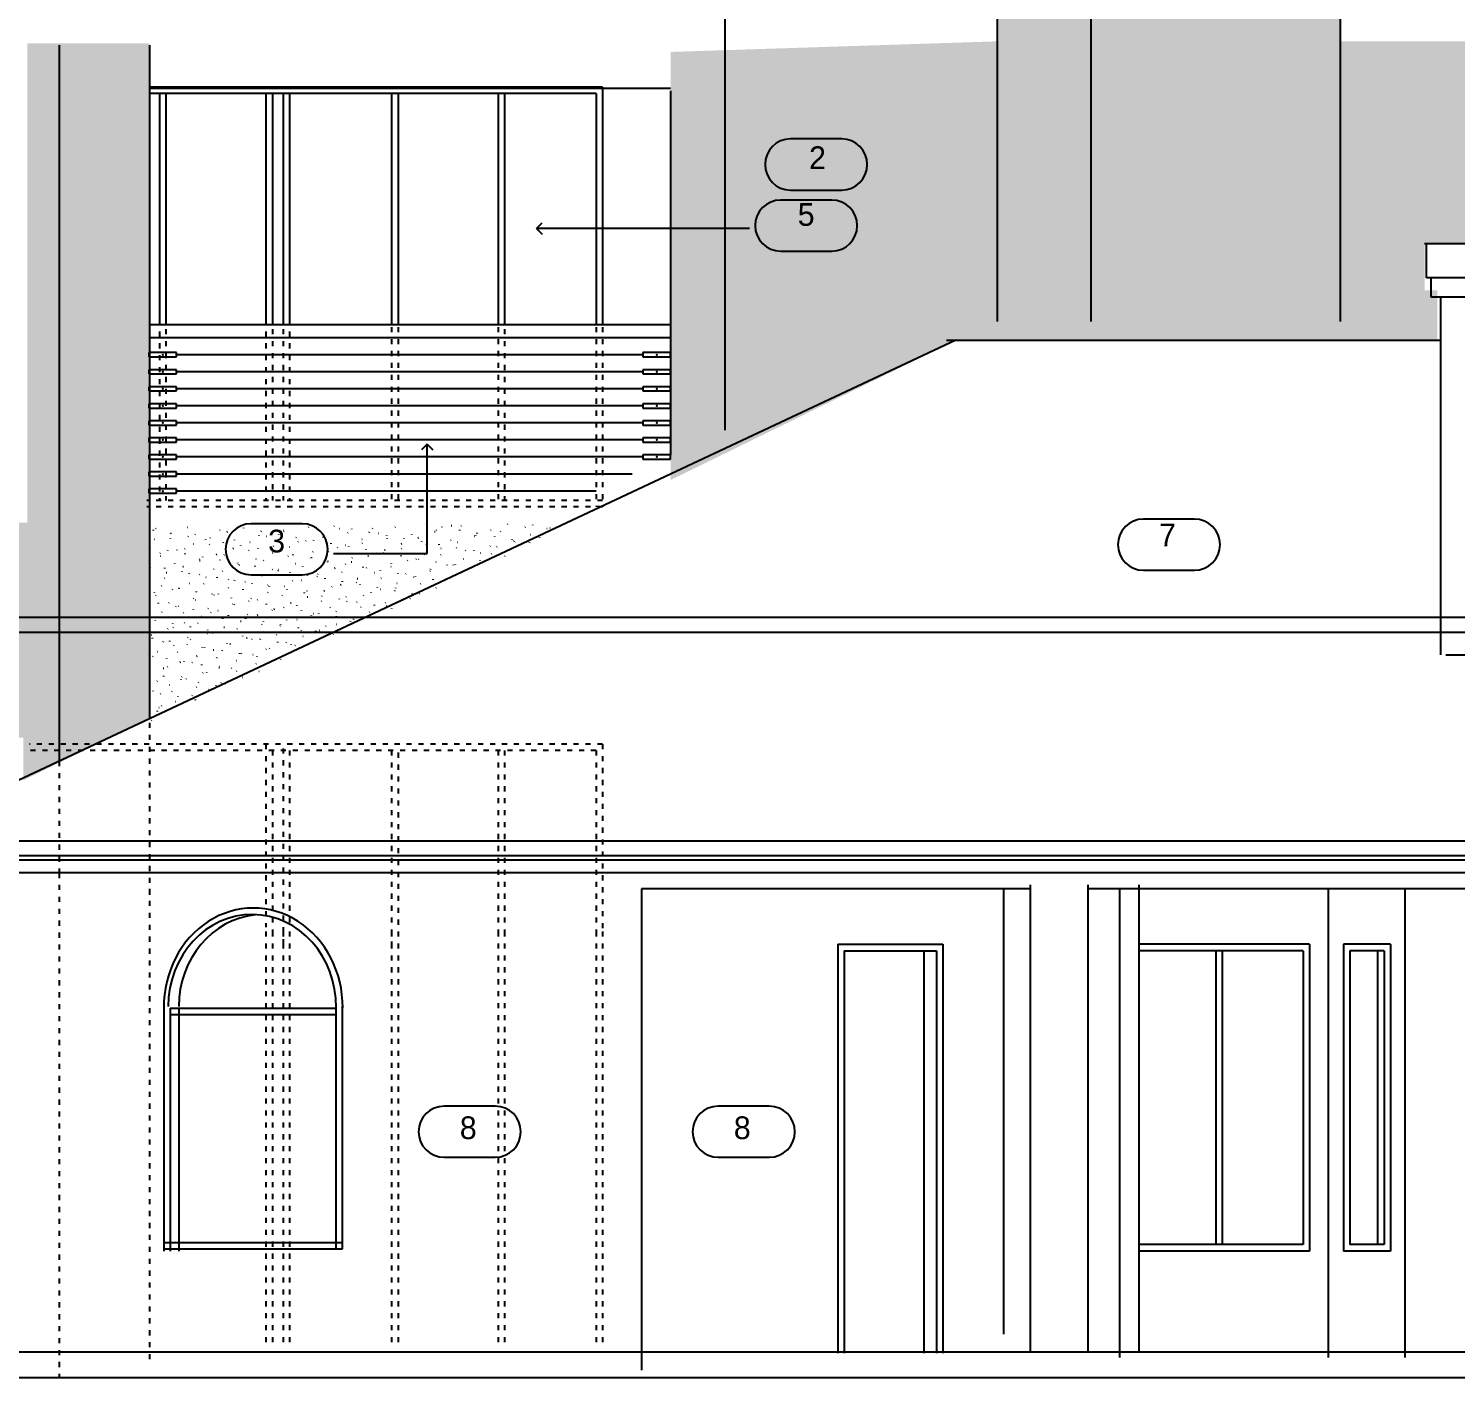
# Model space of a CAD drawing. Extents: x -92740 to -63661, y -15771 to -4391.
# Drawn here: x -90697 to -90195, y -10131 to -9656 of the extents above; entities that cross this region are included whole.
import ezdxf
from ezdxf.enums import TextEntityAlignment as Align

# ---------------------------------------------------------------- set-up
doc = ezdxf.new("R2010")
doc.units = 0
doc.header["$MEASUREMENT"] = 0
doc.linetypes.add('Dashed', pattern=[1, 0.3, -0.4, 0.3])
for name, color, linetype in [('B1NOTES', 2, 'Continuous'), ('ELEVATIONS', 7, 'Continuous'), ('STUCCO', 4, 'Continuous')]:
    doc.layers.add(name, color=color, linetype=linetype)
doc.styles.add('DCADTXTSTYLE1', font='AVG_TP')
pattern_1 = [(20, (0, 0), (-2.1376259, 5.8730789), [-6.09375015, 0.15625]), (55, (0, 0), (-5.11970028, 3.58485273), [-6.09375015, 0.15625]), (80, (0, 0), (-6.15504846, 1.0853011), [-6.09375015, 0.15625])]

msp = doc.modelspace()

# ---------------------------------------------------------------- hatches: boundary and pattern name
at = {"layer": 'STUCCO', "linetype": 'Continuous', "ltscale": 18}
h = msp.add_hatch(dxfattribs=at)
h.set_pattern_fill('cement', color=9, scale=1.5625, style=0, pattern_type=2)
h.set_pattern_definition(pattern_1)
h.paths.add_polyline_path([(-90471.25, -9664.25), (-90471.25, -9815), (-90370.75, -9765.78), (-90201.25, -9765.78), (-90201.25, -9748.25), (-90205.75, -9748.25), (-90205.75, -9745.25), (-90205.75, -9731.75), (-90103, -9731.75), (-90103, -9745.25), (-90105.25, -9745.25), (-90105.25, -9749), (-90108.25, -9749), (-90108.25, -9767), (-89980.75, -9767), (-89980.75, -9660.5), (-90235, -9660.5), (-90235, -9611.75), (-90235, -9596.75), (-90355.75, -9596.75), (-90355.75, -9660.5)], flags=0)
h = msp.add_hatch(dxfattribs=at)
h.set_pattern_fill('cement', color=9, scale=1.5625, style=0, pattern_type=2)
h.set_pattern_definition(pattern_1)
h.paths.add_polyline_path([(-90934.75, -9661.25), (-90934.75, -10121.75), (-90916, -10121.75), (-90916, -10066.25), (-90888.25, -10066.25), (-90888.25, -9905.75), (-90699.25, -9905.75), (-90699.25, -9920.75), (-90654.79, -9899.09), (-90654.79, -9661.25), (-90697.75, -9661.25), (-90697.75, -9830), (-90913.75, -9830), (-90913.75, -9656.75)], flags=0)
h = msp.add_hatch(dxfattribs=at)
h.set_pattern_fill('cement', color=9, scale=1.5625, style=0, pattern_type=2)
h.set_pattern_definition(pattern_1)
h.paths.add_polyline_path([(-90655, -9831.5), (-90655, -9900.5), (-90503.5, -9830)], flags=0)

# ---------------------------------------------------------------- linework, layer by layer
at = {"layer": 'B1NOTES', "color": 1, "linetype": 'Continuous', "ltscale": 18}
for p, q in [((-90411, -9694.89), (-90429, -9694.89)), ((-90402, -9703.89), (-90402, -9703.89)), ((-90429, -9712.89), (-90411, -9712.89)), ((-90414.5, -9716.39), (-90432.5, -9716.39)), ((-90405.5, -9725.39), (-90405.5, -9725.39)), ((-90432.5, -9734.39), (-90414.5, -9734.39)), ((-90286.75, -9828.75), (-90304.75, -9828.75)), ((-90601, -9830.39), (-90619, -9830.39)), ((-90592, -9839.39), (-90592, -9839.39)), ((-90277.75, -9837.75), (-90277.75, -9837.75)), ((-90619, -9848.39), (-90601, -9848.39)), ((-90304.75, -9846.75), (-90286.75, -9846.75)), ((-90533, -10035.5), (-90551, -10035.5)), ((-90436.5, -10035.5), (-90454.5, -10035.5)), ((-90524, -10044.5), (-90524, -10044.5)), ((-90427.5, -10044.5), (-90427.5, -10044.5)), ((-90551, -10053.5), (-90533, -10053.5)), ((-90454.5, -10053.5), (-90436.5, -10053.5))]:
    msp.add_line(p, q, dxfattribs=at)
for centre, start, end in [((-90429, -9703.89), 90, 180), ((-90411, -9703.89), 0, 90), ((-90429, -9703.89), 180, 270), ((-90411, -9703.89), 270, 360), ((-90432.5, -9725.39), 90, 180), ((-90414.5, -9725.39), 0, 90), ((-90432.5, -9725.39), 180, 270), ((-90414.5, -9725.39), 270, 360), ((-90304.75, -9837.75), 90, 180), ((-90286.75, -9837.75), 0, 90), ((-90619, -9839.39), 90, 180), ((-90601, -9839.39), 0, 90), ((-90619, -9839.39), 180, 270), ((-90601, -9839.39), 270, 360), ((-90304.75, -9837.75), 180, 270), ((-90286.75, -9837.75), 270, 360), ((-90551, -10044.5), 90, 180), ((-90533, -10044.5), 0, 90), ((-90454.5, -10044.5), 90, 180), ((-90436.5, -10044.5), 0, 90), ((-90551, -10044.5), 180, 270), ((-90533, -10044.5), 270, 360), ((-90454.5, -10044.5), 180, 270), ((-90436.5, -10044.5), 270, 360)]:
    msp.add_arc(centre, 9, start, end, dxfattribs=at)
at = {"layer": 'ELEVATIONS', "color": 1, "linetype": 'Continuous', "ltscale": 18}
for p, q in [((-90452.21, -9558.1), (-90452.21, -9797.4)), ((-90356.22, -9604.39), (-90356.22, -9759.17)), ((-90323.22, -9603.92), (-90323.22, -9759.17)), ((-90235.47, -9604.39), (-90235.47, -9759.17)), ((-90686.61, -9661.88), (-90686.61, -9914.02)), ((-90654.79, -9661.88), (-90654.79, -9899.09)), ((-90471.25, -9677.14), (-90654.25, -9677.14)), ((-90471.3, -9677.89), (-90471.3, -9806.14)), ((-90471.25, -9760.39), (-90654.25, -9760.39)), ((-90471.25, -9764.89), (-90654.25, -9764.89)), ((-91065.25, -10131.03), (-88795.75, -10131.03))]:
    msp.add_line(p, q, dxfattribs=at)
at = {"layer": 'ELEVATIONS', "color": 5, "linetype": 'Continuous', "ltscale": 18}
for p, q in [((-90495.26, -9676.6), (-90654.79, -9676.6)), ((-90495.26, -9676.6), (-90495.26, -9760.39)), ((-90497.51, -9678.85), (-90654.79, -9678.85)), ((-90651.25, -9678.85), (-90651.25, -9760.39)), ((-90649, -9678.85), (-90649, -9760.39)), ((-90613.75, -9678.85), (-90613.75, -9760.39)), ((-90611.5, -9678.85), (-90611.5, -9760.39)), ((-90607.76, -9678.85), (-90607.76, -9760.39)), ((-90605.51, -9678.85), (-90605.51, -9760.39)), ((-90569.51, -9678.85), (-90569.51, -9760.39)), ((-90567.26, -9678.85), (-90567.26, -9760.39)), ((-90532.01, -9678.85), (-90532.01, -9760.39)), ((-90529.76, -9678.85), (-90529.76, -9760.39)), ((-90497.51, -9678.85), (-90497.51, -9760.39))]:
    msp.add_line(p, q, dxfattribs=at)
at = {"layer": 'ELEVATIONS', "color": 1, "linetype": 'Continuous', "ltscale": 12}
for p, q in [((-90518.5, -9726.39), (-90516.5, -9724.39)), ((-90518.5, -9726.39), (-90516.5, -9728.39)), ((-90557, -9802.39), (-90559, -9804.39)), ((-90557, -9802.39), (-90555, -9804.39))]:
    msp.add_line(p, q, dxfattribs=at)
at = {"layer": 'ELEVATIONS', "color": 2, "linetype": 'Continuous', "ltscale": 12}
for p, q in [((-90443.5, -9726.39), (-90518.5, -9726.39)), ((-90557, -9840.89), (-90557, -9802.39)), ((-90590, -9840.89), (-90557, -9840.89))]:
    msp.add_line(p, q, dxfattribs=at)
at = {"layer": 'ELEVATIONS', "color": 8, "linetype": 'Continuous', "ltscale": 18}
for p, q in [((-90205.75, -9731.75), (-90103, -9731.75)), ((-90205, -9743.75), (-90205, -9731.75)), ((-90103, -9743.75), (-90205, -9743.75)), ((-90203.5, -9743.75), (-90203.5, -9750.5)), ((-90203.5, -9750.5), (-90106, -9750.5)), ((-90200.12, -9750.5), (-90200.12, -9876.5)), ((-90370.75, -9765.78), (-90746.47, -9942.12)), ((-90374.11, -9765.78), (-90200.12, -9765.78)), ((-90645.25, -9770.14), (-90655, -9770.14)), ((-90655, -9770.14), (-90655, -9771.64)), ((-90655, -9771.64), (-90645.25, -9771.64)), ((-90645.25, -9771.64), (-90645.25, -9770.14)), ((-90481, -9770.89), (-90645.25, -9770.89)), ((-90471.25, -9770.14), (-90481, -9770.14)), ((-90481, -9770.14), (-90481, -9771.64)), ((-90481, -9771.64), (-90471.25, -9771.64)), ((-90471.25, -9771.64), (-90471.25, -9770.14)), ((-90645.25, -9776.14), (-90655, -9776.14)), ((-90655, -9776.14), (-90655, -9777.64)), ((-90655, -9777.64), (-90645.25, -9777.64)), ((-90645.25, -9777.64), (-90645.25, -9776.14)), ((-90481, -9776.89), (-90645.25, -9776.89)), ((-90471.25, -9776.14), (-90481, -9776.14)), ((-90481, -9776.14), (-90481, -9777.64)), ((-90481, -9777.64), (-90471.25, -9777.64)), ((-90471.25, -9777.64), (-90471.25, -9776.14)), ((-90645.25, -9782.14), (-90655, -9782.14)), ((-90655, -9782.14), (-90655, -9783.64)), ((-90655, -9783.64), (-90645.25, -9783.64)), ((-90645.25, -9783.64), (-90645.25, -9782.14)), ((-90481, -9782.89), (-90645.25, -9782.89)), ((-90471.25, -9782.14), (-90481, -9782.14)), ((-90481, -9782.14), (-90481, -9783.64)), ((-90481, -9783.64), (-90471.25, -9783.64)), ((-90471.25, -9783.64), (-90471.25, -9782.14)), ((-90645.25, -9788.14), (-90655, -9788.14)), ((-90655, -9788.14), (-90655, -9789.64)), ((-90645.25, -9789.64), (-90645.25, -9788.14)), ((-90481, -9788.89), (-90645.25, -9788.89)), ((-90471.25, -9788.14), (-90481, -9788.14)), ((-90481, -9788.14), (-90481, -9789.64)), ((-90471.25, -9789.64), (-90471.25, -9788.14)), ((-90655, -9789.64), (-90645.25, -9789.64)), ((-90645.25, -9794.14), (-90655, -9794.14)), ((-90655, -9794.14), (-90655, -9795.64)), ((-90645.25, -9795.64), (-90645.25, -9794.14)), ((-90481, -9789.64), (-90471.25, -9789.64)), ((-90471.25, -9794.14), (-90481, -9794.14)), ((-90481, -9794.14), (-90481, -9795.64)), ((-90471.25, -9795.64), (-90471.25, -9794.14)), ((-90655, -9795.64), (-90645.25, -9795.64)), ((-90481, -9794.89), (-90645.25, -9794.89)), ((-90481, -9795.64), (-90471.25, -9795.64)), ((-90645.25, -9800.14), (-90655, -9800.14)), ((-90655, -9800.14), (-90655, -9801.64)), ((-90655, -9801.64), (-90645.25, -9801.64)), ((-90645.25, -9801.64), (-90645.25, -9800.14)), ((-90481, -9800.89), (-90645.25, -9800.89)), ((-90471.25, -9800.14), (-90481, -9800.14)), ((-90481, -9800.14), (-90481, -9801.64)), ((-90481, -9801.64), (-90471.25, -9801.64)), ((-90471.25, -9801.64), (-90471.25, -9800.14)), ((-90645.25, -9806.14), (-90655, -9806.14)), ((-90655, -9806.14), (-90655, -9807.64)), ((-90655, -9807.64), (-90645.25, -9807.64)), ((-90645.25, -9807.64), (-90645.25, -9806.14)), ((-90481, -9806.89), (-90645.25, -9806.89)), ((-90471.25, -9806.14), (-90481, -9806.14)), ((-90481, -9806.14), (-90481, -9807.64)), ((-90481, -9807.64), (-90471.25, -9807.64)), ((-90471.25, -9807.64), (-90471.25, -9806.14)), ((-90645.25, -9812.14), (-90655, -9812.14)), ((-90655, -9812.14), (-90655, -9813.64)), ((-90655, -9813.64), (-90645.25, -9813.64)), ((-90645.25, -9813.64), (-90645.25, -9812.14)), ((-90484.75, -9812.89), (-90645.25, -9812.89)), ((-90645.25, -9818.14), (-90655, -9818.14)), ((-90655, -9818.14), (-90655, -9819.64)), ((-90645.25, -9819.64), (-90645.25, -9818.14)), ((-90497.5, -9818.89), (-90645.25, -9818.89)), ((-90655, -9819.64), (-90645.25, -9819.64)), ((-90198.25, -9876.5), (-90148.75, -9876.5)), ((-89874.97, -9942.12), (-90745.72, -9942.12)), ((-89874.97, -9947.37), (-90745.72, -9947.37)), ((-89872.72, -9948.87), (-90743.5, -9948.87)), ((-89870.47, -9953.37), (-90741.25, -9953.37)), ((-90344.62, -9959), (-90481.45, -9959)), ((-90481.45, -9959), (-90481.45, -10128.5)), ((-90354, -9959), (-90354, -10115.75)), ((-90344.62, -9957.5), (-90344.62, -10121.75)), ((-90324.37, -9957.5), (-90324.37, -10121.75)), ((-90182.62, -9959), (-90324.37, -9959)), ((-90313.14, -9959), (-90313.14, -10124)), ((-90306.37, -9957.5), (-90306.37, -10121.75)), ((-90239.64, -9959), (-90239.64, -10124)), ((-90212.64, -9959), (-90212.64, -10124)), ((-90412.38, -9978.5), (-90412.38, -10122.5)), ((-90412.38, -9978.5), (-90375.34, -9978.5)), ((-90375.34, -9978.5), (-90375.34, -10122.5)), ((-90246.25, -9978.5), (-90306.37, -9978.5)), ((-90246.25, -9978.5), (-90246.25, -10086.5)), ((-90217.75, -9978.5), (-90234.25, -9978.5)), ((-90234.25, -9978.5), (-90234.25, -10086.5)), ((-90217.75, -9978.5), (-90217.75, -10086.5)), ((-90410.12, -9980.75), (-90410.12, -10122.5)), ((-90410.12, -9980.75), (-90377.59, -9980.75)), ((-90382.09, -9980.75), (-90382.09, -10122.5)), ((-90377.59, -9980.75), (-90377.59, -10122.5)), ((-90248.5, -9980.75), (-90306.37, -9980.75)), ((-90279.25, -9980.75), (-90279.25, -10084.25)), ((-90277, -9980.75), (-90277, -10084.25)), ((-90248.5, -9980.75), (-90248.5, -10084.25)), ((-90220, -9980.75), (-90232, -9980.75)), ((-90232, -9980.75), (-90232, -10084.25)), ((-90222.25, -9980.75), (-90222.25, -10084.25)), ((-90220, -9980.75), (-90220, -10084.25)), ((-90649.75, -10001), (-90649.75, -10086.5)), ((-90647.5, -10001), (-90647.5, -10086.5)), ((-90647.5, -10001), (-90589, -10001)), ((-90647.5, -10003.25), (-90589, -10003.25)), ((-90644.5, -10001), (-90644.5, -10086.5)), ((-90589, -10085.75), (-90589, -10000.25)), ((-90586.75, -10085.75), (-90586.75, -10000.25)), ((-90649.75, -10083.5), (-90586.75, -10083.5)), ((-90248.5, -10084.25), (-90306.37, -10084.25)), ((-90220, -10084.25), (-90232, -10084.25)), ((-90649.75, -10085.75), (-90586.75, -10085.75)), ((-90246.25, -10086.5), (-90306.37, -10086.5)), ((-90217.75, -10086.5), (-90234.25, -10086.5))]:
    msp.add_line(p, q, dxfattribs=at)
at = {"layer": 'ELEVATIONS', "color": 9, "linetype": 'Dashed', "ltscale": 6}
for p, q in [((-90651.25, -9762.64), (-90651.25, -9822.17)), ((-90649, -9761.89), (-90649, -9822.17)), ((-90613.75, -9762.64), (-90613.75, -9822.17)), ((-90611.5, -9761.89), (-90611.5, -9822.17)), ((-90607.76, -9761.89), (-90607.76, -9822.17)), ((-90605.51, -9762.64), (-90605.51, -9822.17)), ((-90569.51, -9761.14), (-90569.51, -9822.17)), ((-90567.26, -9761.14), (-90567.26, -9822.17)), ((-90532.01, -9761.14), (-90532.01, -9822.17)), ((-90529.76, -9761.89), (-90529.76, -9822.17)), ((-90497.51, -9761.14), (-90497.51, -9824.42)), ((-90495.26, -9761.14), (-90495.26, -9824.42)), ((-90495.26, -9822.17), (-90655.75, -9822.17)), ((-90495.26, -9824.42), (-90655.75, -9824.42)), ((-90654.79, -9900.5), (-90654.79, -9962.75)), ((-90495.26, -9908), (-90697, -9908)), ((-90613.75, -9908), (-90613.75, -9972.5)), ((-90607.76, -9909.5), (-90607.76, -9979.25)), ((-90495.26, -9908), (-90495.26, -9974.75)), ((-90497.51, -9910.25), (-90697, -9910.25)), ((-90686.61, -9914), (-90686.61, -9956)), ((-90611.5, -9910.25), (-90611.5, -9974.75)), ((-90605.51, -9910.25), (-90605.51, -9971.75)), ((-90569.51, -9910.25), (-90569.51, -9978.5)), ((-90567.26, -9911), (-90567.26, -9974)), ((-90532.01, -9910.25), (-90532.01, -9974.75)), ((-90529.76, -9910.25), (-90529.76, -9975.5)), ((-90497.51, -9910.25), (-90497.51, -9975.5)), ((-90686.61, -9953.37), (-90686.61, -10130.75)), ((-90654.79, -9959), (-90654.79, -10127)), ((-90613.75, -9974), (-90613.75, -10121)), ((-90611.5, -9974), (-90611.5, -10121)), ((-90607.76, -9974), (-90607.76, -10119.5)), ((-90605.51, -9974), (-90605.51, -10119.5)), ((-90569.51, -9974), (-90569.51, -10119.5)), ((-90567.26, -9974), (-90567.26, -10119.5)), ((-90532.01, -9974), (-90532.01, -10119.5)), ((-90529.76, -9974), (-90529.76, -10119.5)), ((-90497.51, -9974), (-90497.51, -10119.5)), ((-90495.26, -9974), (-90495.26, -10119.5))]:
    msp.add_line(p, q, dxfattribs=at)
at = {"layer": 'ELEVATIONS', "color": 2, "linetype": 'Continuous', "ltscale": 18}
for p, q in [((-91067.19, -9863.28), (-88838.5, -9863.28)), ((-91111, -9868.53), (-88853.5, -9868.53)), ((-91057, -10122.03), (-88795.75, -10122.03))]:
    msp.add_line(p, q, dxfattribs=at)
at = {"layer": 'ELEVATIONS', "color": 8, "linetype": 'Continuous', "ltscale": 18}
for centre, major_axis, ratio, start_param, end_param in [((-90618.25, -10000.62), (0, 34.88), 0.903226, 4.706117, 7.862193), ((-90618.62, -10000.62), (0, 32.62), 0.908046, 4.706454, 7.846943), ((-90614.88, -10000.62), (0, 32.62), 0.908046, 0.088377, 1.563757)]:
    msp.add_ellipse(centre, major_axis=major_axis, ratio=ratio, start_param=start_param, end_param=end_param, dxfattribs=at)
for p in [(-90650.12, -9770.89), (-90476.12, -9770.89), (-90650.12, -9776.89), (-90476.12, -9776.89), (-90650.12, -9782.89), (-90476.12, -9782.89), (-90650.12, -9788.89), (-90476.12, -9788.89), (-90650.12, -9794.89), (-90476.12, -9794.89), (-90650.12, -9800.89), (-90476.12, -9800.89), (-90650.12, -9806.89), (-90476.12, -9806.89), (-90650.12, -9812.89), (-90650.12, -9818.89)]:
    msp.add_point(p, dxfattribs=at)

# ---------------------------------------------------------------- texts
at = {"layer": 'B1NOTES', "color": 3, "linetype": 'Continuous', "ltscale": 12, "style": 'DCADTXTSTYLE1'}
for s, p in [('2', (-90422.5, -9707.89)), ('5', (-90426.5, -9727.89)), ('3', (-90613, -9842.89)), ('7', (-90299.25, -9840.75)), ('8', (-90545.5, -10049.5)), ('8', (-90449, -10049.5))]:
    msp.add_text(s, height=8, dxfattribs=at).set_placement(p, align=Align.BOTTOM_LEFT)

doc.saveas('drawing.dxf')
